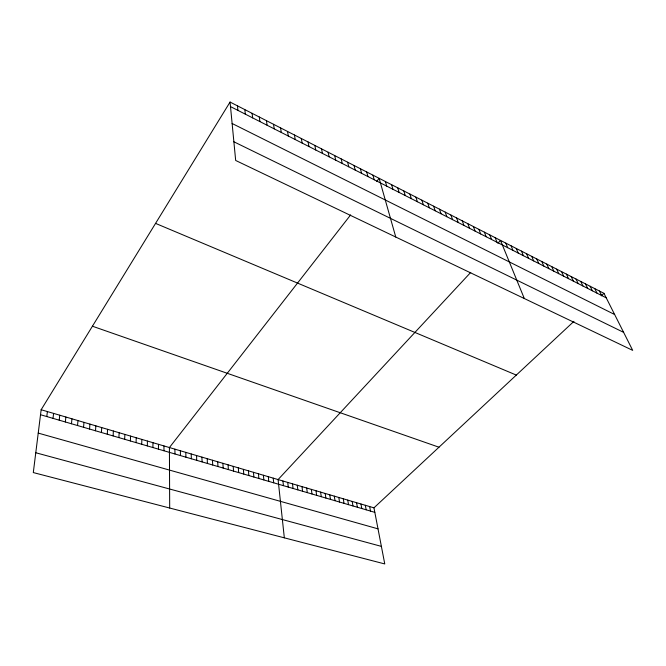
<?xml version="1.0" encoding="UTF-8"?>
<svg xmlns="http://www.w3.org/2000/svg" width="666" height="666" viewBox="0 0 666 666"><rect width="100%" height="100%" fill="white"/><g stroke="black" fill="none" stroke-linecap="round" stroke-linejoin="round"><path stroke-width="1" d="M163.961 450.774L163.961 445.937M158.458 449.159L158.483 444.322M152.914 447.544L152.972 442.69M147.336 445.92L147.419 441.058M141.725 444.28L141.833 439.41M136.08 442.632L136.214 437.753M130.394 440.967L130.553 436.088M124.675 439.302L124.867 434.407M118.914 437.62L119.131 432.717M113.12 435.922L113.37 431.019M107.284 434.224L107.567 429.312M101.415 432.509L101.723 427.589M95.504 430.777L95.846 425.857M89.56 429.046L89.927 424.109M83.566 427.297L83.966 422.352M77.539 425.532L77.972 420.587M71.478 423.767L71.936 418.806M65.368 421.978L65.859 417.016M59.216 420.188L59.74 415.209M53.03 418.381L53.588 413.395M46.795 416.558L47.386 411.571M230.061 102.056L235.672 160.464L632.7 350.374L603.97 293.34L230.061 102.056L41.15 409.732L33.3 472.569L384.765 563.944L373.959 507.833L573.942 321.337M350.641 214.902L169.414 447.544L169.688 508.025M376.59 181.585L379.137 178.321L395.77 237.046M470.737 272.394L278.088 479.578L284.332 537.828M497.835 243.248L500.491 240.401L524.317 298.526M601.273 295.854L603.97 293.34M35.773 452.747L381.385 546.386M38.228 433.1L378.005 528.846M40.526 414.727L374.825 512.345M41.15 409.732L373.959 507.833M92.424 326.215L438.969 447.211M155.561 223.385L516.317 375.083M233.874 141.783L623.626 332.359M232.118 123.493L614.643 314.519M230.494 106.61L606.251 297.86M599.392 290.992L601.656 295.521M594.78 288.636L597.027 293.165M590.134 286.255L592.365 290.792M585.456 283.866L587.67 288.403M580.744 281.452L582.941 285.997M575.998 279.021L578.18 283.574M571.212 276.581L573.376 281.127M566.4 274.117L568.548 278.671M561.546 271.636L563.677 276.19M556.668 269.131L558.774 273.693M551.748 266.616L553.837 271.187M546.786 264.086L548.859 268.648M541.791 261.53L543.847 266.1M536.763 258.957L538.794 263.528M531.701 256.36L533.707 260.939M526.59 253.754L528.579 258.333M521.453 251.124L523.418 255.702M516.267 248.468L518.215 253.055M511.047 245.796L512.978 250.383M505.785 243.107L507.692 247.702M495.146 237.662L497.011 242.257M489.768 234.915L491.608 239.51M484.348 232.143L486.163 236.738M478.887 229.345L480.677 233.949M473.376 226.532L475.141 231.127M467.832 223.693L469.572 228.296M462.237 220.829L463.952 225.433M456.61 217.949L458.291 222.552M450.924 215.043L452.589 219.655M445.204 212.113L446.836 216.725M439.435 209.166L441.042 213.778M433.624 206.194L435.198 210.797M427.763 203.188L429.312 207.8M421.853 200.166L423.376 204.778M415.9 197.119L417.391 201.74M409.898 194.056L411.355 198.668M403.846 190.959L405.278 195.571M397.744 187.837L399.142 192.449M391.591 184.69L392.965 189.302M385.389 181.518L386.73 186.13M372.943 175.15L374.217 179.762M366.691 171.953L367.932 176.565M360.389 168.731L361.596 173.335M354.037 165.476L355.211 170.088M347.635 162.204L348.768 166.808M341.175 158.899L342.274 163.503M334.665 155.569L335.731 160.173M328.097 152.206L329.129 156.81M321.478 148.818L322.469 153.421M314.802 145.404L315.751 150.008M308.067 141.958L308.982 146.562M301.273 138.486L302.156 143.082M369.655 506.568L370.504 511.08M365.318 505.286L366.158 509.815M294.43 134.982L295.263 139.577M360.964 504.004L361.78 508.533M356.576 502.713L357.384 507.251M352.172 501.415L352.963 505.96M287.521 131.452L288.311 136.039M347.744 500.108L348.509 504.662M343.281 498.792L344.039 503.354M280.553 127.889L281.31 132.476M338.803 497.469L339.535 502.039M334.29 496.145L335.015 500.715M273.526 124.292L274.234 128.871M329.753 494.805L330.461 499.392M325.191 493.464L325.882 498.051M266.442 120.671L267.108 125.241M320.604 492.107L321.278 496.703M315.992 490.75L316.641 495.354M311.347 489.377L311.979 493.989M259.29 117.008L259.915 121.587M306.685 488.003L307.292 492.624M301.981 486.621L302.58 491.25M252.081 113.32L252.655 117.89M297.261 485.231L297.835 489.86M292.507 483.824L293.065 488.469M244.805 109.599L245.338 114.161M287.729 482.417L288.27 487.071M282.925 481.002L283.441 485.656M237.462 105.844L237.945 110.406M273.218 478.138L273.701 482.817M268.323 476.698L268.781 481.376M263.403 475.249L263.836 479.936M258.45 473.784L258.866 478.479M253.463 472.319L253.863 477.023M248.451 470.837L248.826 475.549M243.406 469.355L243.756 474.067M238.328 467.857L238.661 472.585M233.225 466.35L233.533 471.087M228.08 464.835L228.371 469.58M222.91 463.311L223.177 468.065M217.715 461.779L217.957 466.533M212.479 460.239L212.695 465.001M207.209 458.683L207.409 463.461M201.915 457.117L202.089 461.904M196.578 455.552L196.728 460.339M191.217 453.971L191.342 458.766M185.814 452.372L185.914 457.184M180.386 450.774L180.453 455.586M174.917 449.159L174.958 453.979"/></g></svg>
